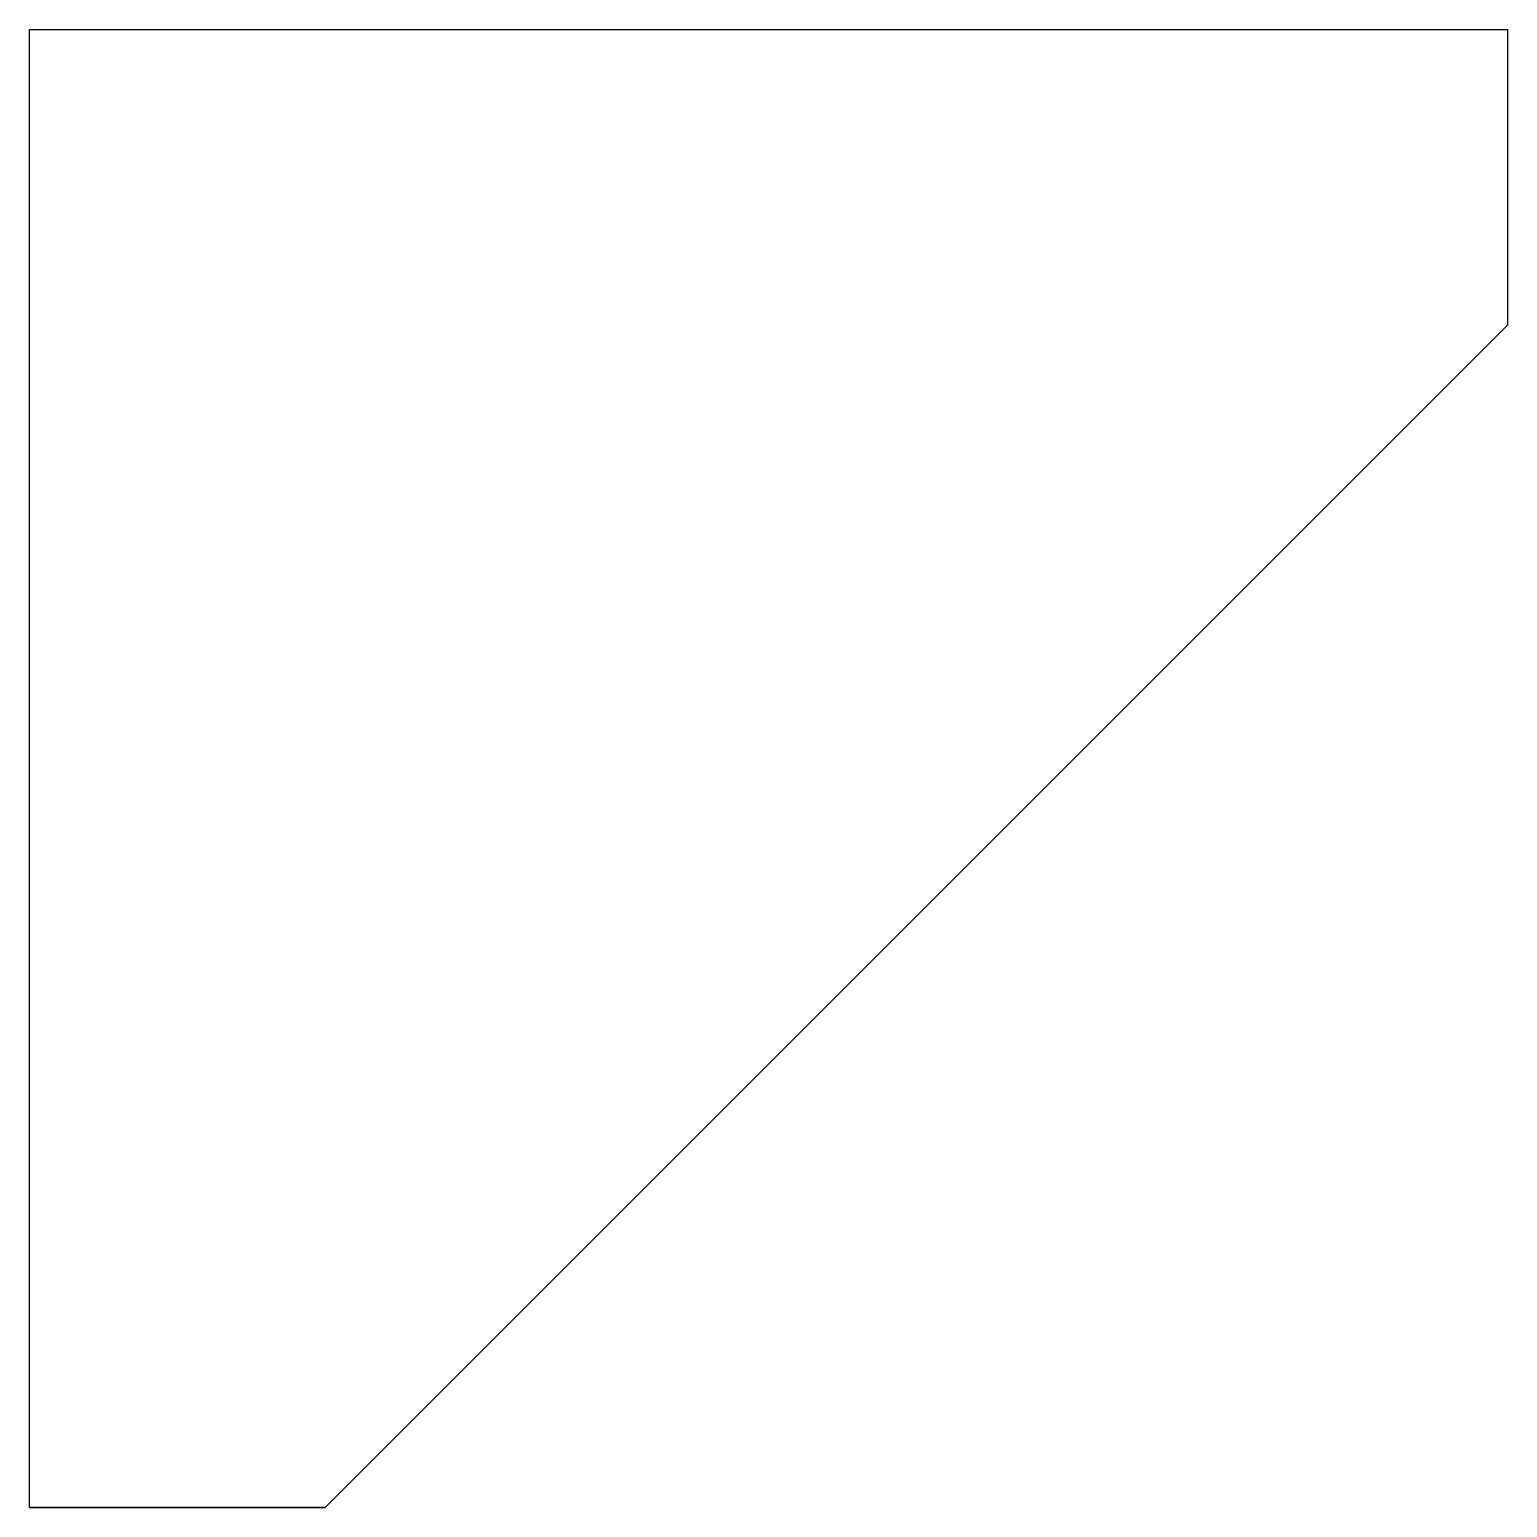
# Model space of a CAD drawing. Header units: inches. Extents: x 2 to 3.25, y 2 to 3.25.
import ezdxf

# ---------------------------------------------------------------- set-up
doc = ezdxf.new("R2010")
doc.units = ezdxf.units.IN
doc.header["$MEASUREMENT"] = 0
doc.layers.get('0').update_dxf_attribs({"linetype": 'CONTINUOUS'})

msp = doc.modelspace()

# ---------------------------------------------------------------- linework, layer by layer
for p, q in [((2, 2, 0.0625), (2, 3.25, 0.0625)), ((2, 3.25, 0.0625), (3.25, 3.25, 0.0625)), ((3.25, 3.25), (3.25, 3)), ((3.25, 3.25, 0.0625), (3.25, 3, 0.0625)), ((3.25, 3, 0.0625), (2.25, 2, 0.0625)), ((2, 2), (2.25, 2)), ((2.25, 2, 0.0625), (2, 2, 0.0625))]:
    msp.add_line(p, q)

doc.saveas('drawing.dxf')
